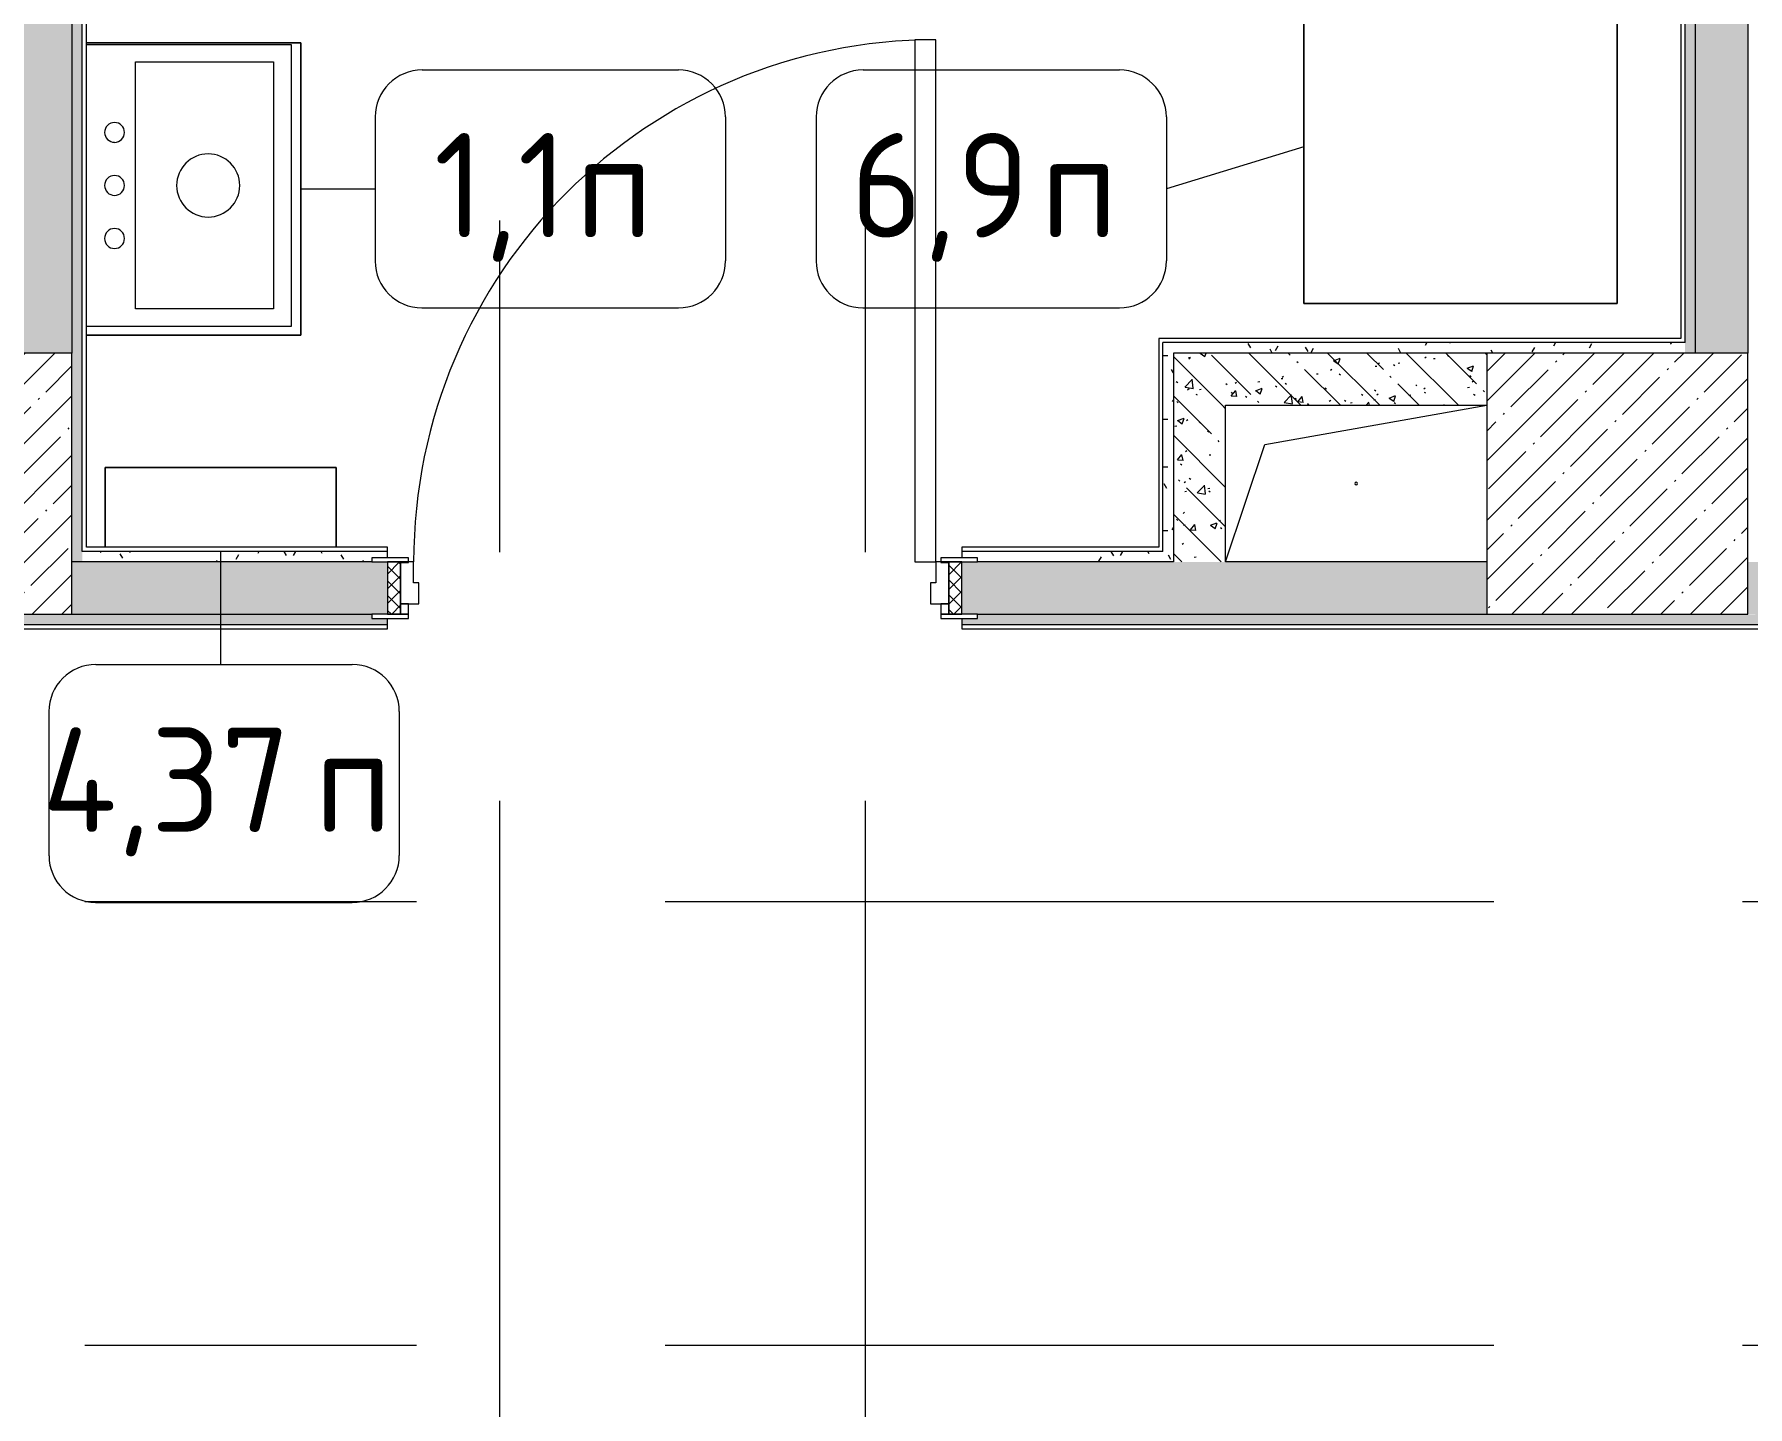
# Model space of a CAD drawing. Header units: millimetres. Extents: x 35840 to 252964, y -8553 to 29000.
# Drawn here: x 73968 to 77250, y 21182 to 23810 of the extents above; entities that cross this region are included whole.
import ezdxf

# ---------------------------------------------------------------- set-up
doc = ezdxf.new("R2010")
doc.units = ezdxf.units.MM
doc.linetypes.add('Осевая', pattern=[3175, 635, -476.25, 1587.5, -476.25])
for name, color, linetype, lineweight in [('A-DOOR', 7, 'Continuous', 9), ('A-DOOR-FRAM-2', 7, 'Continuous', 9), ('A-GENM', 7, 'Continuous', 9), ('A-WALL', 7, 'Continuous', 9), ('I-FURN-IDEN', 7, 'Continuous', 9), ('I-WALL', 7, 'Continuous', 9), ('P-SANR-FIXT', 7, 'Continuous', 9), ('P-SANR-FIXT-2', 7, 'Continuous', 13), ('S-COLS', 7, 'Continuous', 9), ('Оси-2', 7, 'Осевая', 9)]:
    doc.layers.add(name, color=color, linetype=linetype, lineweight=lineweight)
for name, color, linetype, lineweight, true_color in [('A-DOOR-1', 7, 'Continuous', 9, 0xc0c0c0), ('A-DOOR-FRAM-1', 7, 'Continuous', 9, 0xc0c0c0), ('A-WALL-1', 9, 'Continuous', 9, 0x808080), ('A-WALL-FNSH-1', 9, 'Continuous', 9, 0x808080), ('I-FURN-1', 9, 'Continuous', 9, 0x808080)]:
    doc.layers.add(name, color=color, linetype=linetype, lineweight=lineweight, true_color=true_color)
doc.styles.add('GOST Common', font='GOST_Common.ttf', dxfattribs={"height": 200})
pattern_1 = [(135, (600, 0), (-75.43415, -75.43415), [106.68, -17.78, 3.556, -17.78]), (135, (600, 75.39), (-75.43415, -75.43415), []), (50, (600, 0), (127.52922, -11.15758), [13.335, -146.685]), (355, (600, 0), (-24.66966, 133.74002), [10.668, -117.348]), (100.451, (610.63, -0.93), (102.85973, 122.58178), [11.333, -124.663]), (46.184, (600, 35.56), (189.75516, -29.43036), [20.002, -220.027]), (96.636, (615.81, 33.1), (166.1822, 173.1996), [17, -186.995]), (351.184, (600, 35.56), (166.18393, 173.19757), [16.002, -176.022]), (21, (617.78, 26.67), (106.13027, -71.58603), [13.335, -146.685]), (326, (617.78, 26.67), (43.26188, 128.93175), [10.668, -117.348]), (71.451, (626.62, 20.7), (149.39198, 57.34505), [11.333, -124.663]), (37.5, (600, 0), (2.162228, 59.188357), [3.353, -112.573, 3.353, -115.773, -117.792]), (37.5, (600, 0), (2.162228, 59.188357), [-235.052, 3.353, -114.44]), (7.5, (600, 0), (46.773857, 70.126152), [3.353, -64.567, 3.353, -109.906, -44.894]), (7.5, (600, 0), (46.773857, 70.126152), [-181.178, 3.353, -41.542]), (327.5, (560.35, 0), (94.91367, -4.010093), [3.353, -41.097, 3.353, -135.331, -184.023]), (327.5, (560.35, 0), (94.91367, -4.010093), [-183.134, 3.353, -180.67]), (317.5, (542.57, 0), (103.69057, 17.79882), [3.353, -54.432, 3.353, -88.748, -130.683]), (317.5, (542.57, 0), (103.69057, 17.79882), [-149.885, 3.353, -127.33])]
pattern_2 = [(0, (600, 0), (121.92, 30.48), [10.058, -81.382, 10.058, -81.382, -487.68]), (0, (600, 0), (121.92, 30.48), [-182.88, 10.058, -172.822, 10.058, -81.382, -213.36]), (0, (600, 0), (121.92, 30.48), [-457.2, 10.058, -50.902, 10.058, -142.342]), (120, (645.72, 15.24), (-87.356454, 90.345817), [10.058, -81.382, 10.058, -81.382, -487.68]), (120, (645.72, 15.24), (-87.356454, 90.345817), [-182.88, 10.058, -172.822, 10.058, -81.382, -213.36]), (120, (645.72, 15.24), (-87.356454, 90.345817), [-457.2, 10.058, -50.902, 10.058, -142.342]), (240, (660.96, 76.2), (-34.563546, -120.825817), [10.058, -81.382, 10.058, -81.382, -487.68]), (240, (660.96, 76.2), (-34.563546, -120.825817), [-182.88, 10.058, -172.822, 10.058, -81.382, -213.36]), (240, (660.96, 76.2), (-34.563546, -120.825817), [-457.2, 10.058, -50.902, 10.058, -142.342])]

# ---------------------------------------------------------------- blocks, each defined once
blk = doc.blocks.new('110_Дверь_СКБ_1Ст_Внутренняя1 - Д-11 1100x2100h_кладовые _все__ коридор _между помещениями блока столовой__ моечные _все_-32089444-План расстановки мебели и оборудования 1 этажа в осях 12-23')
at = {"layer": 'A-DOOR'}
h = blk.add_hatch(dxfattribs=at)
h.set_pattern_fill('FP_25', color=256, style=0, pattern_type=2)
h.set_pattern_definition([(135, (1751.41, 114.685), (-14.14214, -14.14214), []), (225, (1751.41, 114.685), (14.14214, -14.14214), [])])
h.paths.add_polyline_path([(562.5, -50), (562.5, 50), (537.5, 50), (537.5, -50)])
at = {"layer": 'A-DOOR-FRAM-2'}
h = blk.add_hatch(dxfattribs=at)
h.set_pattern_fill('FP_26', color=256, style=0, pattern_type=2)
h.set_pattern_definition([(45, (-371.384, 114.685), (-14.1421, 14.1421), []), (135, (-371.384, 114.685), (-14.1421, -14.1421), [])])
h.paths.add_polyline_path([(-512.5, -50), (-512.5, 50), (-537.5, 50), (-537.5, -50)])
at = {"layer": 'A-DOOR-1'}
for p, q in [((512.5, 1050), (472.5, 1050)), ((472.5, 1050), (472.5, 50)), ((512.5, 50), (512.5, 1050)), ((472.5, 50), (512.5, 50))]:
    blk.add_line(p, q, dxfattribs=at)
blk.add_arc((512.5, 50), 1000, 90, 180, dxfattribs=at)
at = {"layer": 'A-DOOR-FRAM-1'}
for p, q in [((-497.5, 58), (-567.5, 58)), ((-567.5, 58), (-567.5, 50)), ((-567.5, 50), (-497.5, 50)), ((-512.5, 50), (-537.5, 50)), ((-537.5, 50), (-537.5, -50)), ((-487.5, 50), (-512.5, 50)), ((-512.5, 50), (-512.5, -30)), ((-512.5, -50), (-512.5, 50)), ((-497.5, 50), (-512.5, 50)), ((-512.5, 50), (-512.5, 49)), ((-512.5, 49), (-497.5, 49)), ((-497.5, 50), (-497.5, 58)), ((-497.5, 49), (-497.5, 50)), ((-487.5, 10), (-487.5, 50)), ((512.5, 50), (512.5, 10)), ((537.5, 50), (512.5, 50)), ((592.5, 58), (522.5, 58)), ((522.5, 58), (522.5, 50)), ((537.5, 50), (522.5, 50)), ((522.5, 50), (522.5, 49)), ((522.5, 50), (592.5, 50)), ((522.5, 49), (537.5, 49)), ((537.5, -30), (537.5, 50)), ((562.5, 50), (537.5, 50)), ((537.5, 50), (537.5, -50)), ((537.5, 49), (537.5, 50)), ((562.5, -50), (562.5, 50)), ((592.5, 50), (592.5, 58)), ((-477.5, 10), (-487.5, 10)), ((-477.5, -30), (-477.5, 10)), ((512.5, 10), (502.5, 10)), ((502.5, 10), (502.5, -30)), ((-512.5, -30), (-477.5, -30)), ((-497.5, -30), (-512.5, -30)), ((-512.5, -30), (-512.5, -50)), ((-497.5, -50), (-497.5, -30)), ((502.5, -30), (537.5, -30)), ((537.5, -30), (522.5, -30)), ((522.5, -30), (522.5, -50)), ((537.5, -50), (537.5, -30)), ((-497.5, -50), (-567.5, -50)), ((-567.5, -50), (-567.5, -58)), ((-567.5, -58), (-497.5, -58)), ((-537.5, -50), (-512.5, -50)), ((-512.5, -50), (-497.5, -50)), ((-497.5, -58), (-497.5, -50)), ((522.5, -50), (537.5, -50)), ((592.5, -50), (522.5, -50)), ((522.5, -50), (522.5, -58)), ((522.5, -58), (592.5, -58)), ((537.5, -50), (562.5, -50)), ((592.5, -58), (592.5, -50))]:
    blk.add_line(p, q, dxfattribs=at)
blk = doc.blocks.new('BSC_Колонна _Прямоугольная - 500х500-V23-План расстановки мебели и оборудования 1 этажа в осях 12-23')
at = {"layer": 'S-COLS'}
h = blk.add_hatch(dxfattribs=at)
h.set_pattern_fill('FP_38', color=256, style=0, pattern_type=2)
h.set_pattern_definition([(45, (-76400, -22950), (-57.02463, 57.02463), []), (45, (-76342.975, -22950), (-57.02463, 57.02463), [100.806, -20.161, 3.353, -16.808])])
h.paths.add_polyline_path([(-250, -250), (250, -250), (250, 250), (-250, 250)])
for p, q in [((250, 250), (-250, 250)), ((-250, 250), (-250, -250)), ((250, -250), (250, 250)), ((-250, -250), (250, -250))]:
    blk.add_line(p, q, dxfattribs=at)
blk = doc.blocks.new('BSC_Колонна _Прямоугольная - 500х500-V24-План расстановки мебели и оборудования 1 этажа в осях 12-23')
at = {"layer": 'S-COLS'}
h = blk.add_hatch(dxfattribs=at)
h.set_pattern_fill('FP_41', color=256, style=0, pattern_type=2)
h.set_pattern_definition([(45, (-73190, -22950), (-57.02463, 57.02463), []), (45, (-73132.975, -22950), (-57.02463, 57.02463), [100.806, -20.161, 3.353, -16.808])])
h.paths.add_polyline_path([(-250, -250), (250, -250), (250, 250), (-250, 250)])
for p, q in [((250, 250), (-250, 250)), ((-250, 250), (-250, -250)), ((250, -250), (250, 250)), ((-250, -250), (250, -250))]:
    blk.add_line(p, q, dxfattribs=at)
blk = doc.blocks.new('GM_Отверстие прямоугольное _в плите_ - Отверстие-21610241-План расстановки мебели и оборудования 1 этажа в осях 12-23')
at = {"layer": 'A-GENM'}
for p, q in [((-175, 75), (250, 150)), ((-250, -150), (-175, 75))]:
    blk.add_line(p, q, dxfattribs=at)
for start, end in [(360, 180), (180, 360)]:
    blk.add_arc((0, 0), 2.5, start, end, dxfattribs=at)
blk = doc.blocks.new('Мойка кухонная - Мойка Steel Hammer SH R 5151 GLOWE 2-V167-План расстановки мебели и оборудования 1 этажа в осях 12-23')
at = {"layer": 'P-SANR-FIXT'}
for p, q in [((-270, 400), (270, 400)), ((-270, 8), (-270, 400)), ((270, 400), (270, 8)), ((-236.6, 366.4), (236.1, 366.4)), ((-236.6, 102.3), (-236.6, 366.4)), ((236.1, 366.4), (236.1, 102.3)), ((236.1, 102.3), (-236.6, 102.3))]:
    blk.add_line(p, q, dxfattribs=at)
for centre, radius, start, end in [((0, 241.3), 60.5, 0, 180), ((0, 241.3), 60.5, 180, 0), ((-101.6, 61.9), 19, 90, 180), ((-101.6, 61.9), 19.1, 0, 90), ((0, 61.9), 19, 0, 180), ((101.6, 61.9), 19.1, 0, 180), ((-101.6, 61.9), 19, 180, 270), ((-101.6, 61.9), 19, 270, 0), ((0, 61.9), 19, 180, 0), ((101.6, 61.9), 19.1, 180, 0)]:
    blk.add_arc(centre, radius, start, end, dxfattribs=at)
blk = doc.blocks.new('Холодильник встроенный 1180 мм - 6_9п-25546520-План расстановки мебели и оборудования 1 этажа в осях 12-23')
at = {"layer": 'I-FURN-1'}
for p, q in [((305.1, 329.9), (-294.9, 329.9)), ((-294.9, 329.9), (-294.9, -270.1)), ((-294.9, -270.1), (-294.9, 329.9)), ((-294.9, 329.9), (305.1, 329.9)), ((305.1, -270.1), (305.1, 329.9)), ((305.1, 329.9), (305.1, -270.1)), ((-294.9, -270.1), (305.1, -270.1)), ((305.1, -270.1), (-294.9, -270.1))]:
    blk.add_line(p, q, dxfattribs=at)
blk = doc.blocks.new('Марка_Мебель - В прямоуг_Balcon_Марка-25523697-План расстановки мебели и оборудования 1 этажа в осях 12-23')
at = {"layer": 'I-FURN-IDEN'}
for p, q in [((-2.455, 2.278), (2.455, 2.278)), ((-3.355, 1.378), (-3.355, -1.384)), ((3.355, 1.378), (3.355, -1.378)), ((-2.461, -2.278), (2.455, -2.278))]:
    blk.add_line(p, q, dxfattribs=at)
for centre, radius, start, end in [((-2.455, 1.378), 0.9, 90, 180), ((2.455, 1.378), 0.9, 0, 90), ((-2.461, -1.384), 0.893, 180, 270), ((2.455, -1.378), 0.9, 270, 0)]:
    blk.add_arc(centre, radius, start, end, dxfattribs=at)

msp = doc.modelspace()

# ---------------------------------------------------------------- hatches: boundary and pattern name
at = {"layer": 'I-WALL'}
h = msp.add_hatch(dxfattribs=at)
h.set_pattern_fill('FP_85', color=256, style=0, pattern_type=2)
h.set_pattern_definition(pattern_2)
h.paths.add_polyline_path([(74060, 22800), (74060, 26870), (74040, 26870), (74040, 22800)])
h = msp.add_hatch(dxfattribs=at)
h.set_pattern_fill('FP_22', color=256, style=0, pattern_type=2)
h.set_pattern_definition(pattern_1)
h.paths.add_polyline_path([(74040, 23200), (74040, 26600), (73940, 26600), (73940, 23200), (73949.7, 23200)])
h = msp.add_hatch(dxfattribs=at)
h.set_pattern_fill('FP_22', color=256, style=0, pattern_type=2)
h.set_pattern_definition(pattern_1)
h.paths.add_polyline_path([(77150, 23200), (77250, 23200), (77250, 26600), (77150, 26600), (77150, 23475.8)])
h = msp.add_hatch(dxfattribs=at)
h.set_pattern_fill('FP_85', color=256, style=0, pattern_type=2)
h.set_pattern_definition(pattern_2)
h.paths.add_polyline_path([(77150, 23200), (77150, 26310), (77130, 26310), (77130, 23200)])
h = msp.add_hatch(dxfattribs=at)
h.set_pattern_fill('FP_85', color=256, style=0, pattern_type=2)
h.set_pattern_definition(pattern_2)
h.paths.add_polyline_path([(77130, 23200), (77130, 23220), (76130, 23220), (76130, 23200), (76848.4, 23200)])
h = msp.add_hatch(dxfattribs=at)
h.set_pattern_fill('FP_85', color=256, style=0, pattern_type=2)
h.set_pattern_definition(pattern_2)
h.paths.add_polyline_path([(76150, 22800), (76150, 23200), (76130, 23200), (76130, 22800)])
h = msp.add_hatch(dxfattribs=at)
h.set_pattern_fill('FP_22', color=256, style=0, pattern_type=2)
h.set_pattern_definition(pattern_1)
h.paths.add_polyline_path([(76750, 23100), (76750, 23200), (76150, 23200), (76150, 23100), (76250, 23100)])
h = msp.add_hatch(dxfattribs=at)
h.set_pattern_fill('FP_22', color=256, style=0, pattern_type=2)
h.set_pattern_definition(pattern_1)
h.paths.add_polyline_path([(76250, 22800), (76250, 23100), (76150, 23100), (76150, 22800)])
h = msp.add_hatch(dxfattribs=at)
h.set_pattern_fill('FP_85', color=256, style=0, pattern_type=2)
h.set_pattern_definition(pattern_2)
h.paths.add_polyline_path([(76130, 22800), (76130, 22820), (75744.8, 22820), (75744.8, 22808), (75774.8, 22808), (75774.8, 22800), (76123.7, 22800)])
h.paths.add_polyline_path([(74060, 22800), (74614.8, 22801.1), (74614.8, 22808), (74644.8, 22808), (74644.8, 22820), (74060, 22820)])
h = msp.add_hatch(dxfattribs=at)
h.set_pattern_fill('FP_22', color=256, style=0, pattern_type=2)
h.set_pattern_definition(pattern_1)
h.paths.add_polyline_path([(82430, 22700), (82430, 22800), (82200, 22800), (82200, 22798), (82230, 22798), (82230, 22790), (82200, 22790), (82200, 22710), (82230, 22710), (82230, 22702), (82200, 22702), (82200, 22700), (82330, 22700)])
h.paths.add_polyline_path([(81250, 22700), (81250, 22702), (81220, 22702), (81220, 22710), (81250, 22710), (81250, 22790), (81220, 22790), (81220, 22798), (81250, 22798), (81250, 22800), (81150, 22800), (81150, 22700), (81220, 22700)])
h.paths.add_polyline_path([(80471.7, 22700), (80650, 22700), (80650, 22800), (78450, 22800), (78450, 22700), (79022.4, 22700)])
h.paths.add_polyline_path([(77350, 22700), (77350, 22800), (77250, 22800), (77250, 22700), (77320, 22700)])
h.paths.add_polyline_path([(76750, 22700), (76750, 22800), (75744.8, 22800), (75744.8, 22700), (76123.7, 22700)])
h.paths.add_polyline_path([(74644.8, 22700), (74644.8, 22800), (74040, 22800), (74040, 22700), (74614.8, 22700)])
h.paths.add_polyline_path([(73540, 22700), (73540, 22800), (70810, 22800), (70810, 22700), (73225, 22700)])
h.paths.add_polyline_path([(70240, 22700), (70310, 22700), (70310, 22800), (70210, 22800), (70210, 22700)])
h.paths.add_polyline_path([(69080, 22700), (69110, 22700), (69110, 22800), (68310, 22800), (68310, 22700), (68877, 22700)])
h = msp.add_hatch(dxfattribs=at)
h.set_pattern_fill('FP_85', color=256, style=0, pattern_type=2)
h.set_pattern_definition(pattern_2)
h.paths.add_polyline_path([(82310, 22680), (82330, 22680), (82330, 22700), (82200, 22700), (82200, 22680)])
h.paths.add_polyline_path([(81250, 22680), (81250, 22700), (78480, 22699.8), (78480, 22692), (78450, 22692), (78450, 22680), (80471.7, 22680)])
h.paths.add_polyline_path([(77350, 22680), (77350, 22692), (77320, 22692), (77320, 22700), (75774.8, 22699.6), (75774.8, 22692), (75744.8, 22692), (75744.8, 22680), (76848.4, 22680)])
h.paths.add_polyline_path([(74644.8, 22680), (74644.8, 22692), (74614.8, 22692), (74614.8, 22700), (70240, 22699.9), (70240, 22692), (70210, 22692), (70210, 22680), (73949.7, 22680)])
h.paths.add_polyline_path([(69110, 22680), (69110, 22692), (69080, 22692), (69080, 22700), (68310, 22700), (68310, 22680), (69080, 22680)])

# ---------------------------------------------------------------- linework, layer by layer
at = {"layer": 'A-WALL'}
for p, q in [((74060, 22820), (74060, 26870)), ((77130, 23220), (77130, 26310)), ((77130, 23220), (76130, 23220)), ((76130, 22820), (76130, 23220)), ((74644.8, 22820), (74060, 22820)), ((76130, 22820), (75744.8, 22820))]:
    msp.add_line(p, q, dxfattribs=at)
at = {"layer": 'A-WALL-1'}
for p, q in [((77250, 27100), (77250, 23200)), ((74040, 26870), (74040, 23200)), ((77150, 23200), (77150, 26600)), ((76750, 23200), (76150, 23200)), ((76150, 23200), (76150, 22800)), ((76250, 23100), (76750, 23100)), ((76250, 22800), (76250, 23100)), ((74644.8, 22808), (74644.8, 22820)), ((75744.8, 22820), (75744.8, 22808)), ((74614.8, 22800), (74040, 22800)), ((76150, 22800), (75774.8, 22800)), ((76750, 22800), (76250, 22800)), ((70210, 22680), (74644.8, 22680)), ((74040, 22700), (74614.8, 22700)), ((74644.8, 22680), (74644.8, 22692)), ((75744.8, 22692), (75744.8, 22680)), ((75744.8, 22680), (77350, 22680)), ((75774.8, 22700), (76750, 22700))]:
    msp.add_line(p, q, dxfattribs=at)
at = {"layer": 'A-WALL-FNSH-1'}
for p, q in [((74068, 22828), (74068, 26852)), ((77122, 26302), (77122, 23228)), ((76122, 23228), (76122, 22828)), ((77122, 23228), (76122, 23228)), ((74644.8, 22828), (74068, 22828)), ((74644.8, 22820), (74644.8, 22828)), ((76122, 22828), (75744.8, 22828)), ((75744.8, 22828), (75744.8, 22820)), ((74644.8, 22672), (74644.8, 22680)), ((75744.8, 22680), (75744.8, 22672)), ((70210, 22672), (74644.8, 22672)), ((75744.8, 22672), (77350, 22672))]:
    msp.add_line(p, q, dxfattribs=at)
at = {"layer": 'I-FURN-1'}
for p, q in [((74478.6, 23794.4), (74068, 23794.4)), ((74068, 23794.4), (74478.6, 23794.4)), ((74478.6, 23234.2), (74478.6, 23794.4)), ((74478.6, 23794.4), (74478.6, 23234.2)), ((74068, 23234.2), (74478.6, 23234.2)), ((74478.6, 23234.2), (74068, 23234.2)), ((74103.8, 22980.7), (74103.8, 22828)), ((74546.2, 22980.7), (74103.8, 22980.7)), ((74103.8, 22980.7), (74546.2, 22980.7)), ((74103.8, 22828), (74103.8, 22980.7)), ((74546.2, 22828), (74546.2, 22980.7)), ((74546.2, 22980.7), (74546.2, 22828))]:
    msp.add_line(p, q, dxfattribs=at)
at = {"layer": 'I-FURN-IDEN'}
for p, q in [((76399.9, 23594.9), (76136.6, 23514.3)), ((74478.6, 23514.3), (74621.2, 23514.3)), ((74325, 22819.3), (74325, 22603.5))]:
    msp.add_line(p, q, dxfattribs=at)
at = {"layer": 'Оси-2'}
for p, q in [((75560, 593.7), (75560, 25078.1)), ((74860, 593.7), (74860, 24898.1)), ((39140.1, 22150), (82060, 22150)), ((39140.1, 21300), (82060, 21300))]:
    msp.add_line(p, q, dxfattribs=at)

# ---------------------------------------------------------------- block references
at = {"layer": 'A-DOOR-1'}
msp.add_blockref('110_Дверь_СКБ_1Ст_Внутренняя1 - Д-11 1100x2100h_кладовые _все__ коридор _между помещениями блока столовой__ моечные _все_-32089444-План расстановки мебели и оборудования 1 этажа в осях 12-23', (75182.3, 22750), dxfattribs=at)
at = {"layer": 'A-GENM'}
msp.add_blockref('GM_Отверстие прямоугольное _в плите_ - Отверстие-21610241-План расстановки мебели и оборудования 1 этажа в осях 12-23', (76500, 22950), dxfattribs=at)
at = {"layer": 'I-FURN-1', "rotation": 270.0000000000001}
msp.add_blockref('Холодильник встроенный 1180 мм - 6_9п-25546520-План расстановки мебели и оборудования 1 этажа в осях 12-23', (76670, 23600), dxfattribs=at)
at = {"layer": 'I-FURN-IDEN', "xscale": 99.99999999999993, "yscale": 99.99999999999993, "zscale": 99.99999999999993}
for p in [(74956.6, 23514.3), (75801.1, 23514.3), (74331.8, 22375.8)]:
    msp.add_blockref('Марка_Мебель - В прямоуг_Balcon_Марка-25523697-План расстановки мебели и оборудования 1 этажа в осях 12-23', p, dxfattribs=at)
at = {"layer": 'P-SANR-FIXT-2', "rotation": 270.0000000000006}
msp.add_blockref('Мойка кухонная - Мойка Steel Hammer SH R 5151 GLOWE 2-V167-План расстановки мебели и оборудования 1 этажа в осях 12-23', (74060, 23521), dxfattribs=at)
at = {"layer": 'S-COLS'}
for name, p in [('BSC_Колонна _Прямоугольная - 500х500-V24-План расстановки мебели и оборудования 1 этажа в осях 12-23', (73790, 22950)), ('BSC_Колонна _Прямоугольная - 500х500-V23-План расстановки мебели и оборудования 1 этажа в осях 12-23', (77000, 22950))]:
    msp.add_blockref(name, p, dxfattribs=at)

# ---------------------------------------------------------------- texts
at = {"layer": 'I-FURN-IDEN', "char_height": 200, "attachment_point": 1, "style": 'GOST Common'}
for s, insert, width in [('1,1', (74733.6, 23621.4), 328.692), ('6,9', (75531.6, 23621.4), 440.928), ('\\fGOST Common|b0|i0|c204|p34|;п', (75004.8, 23621.4), 176.371), ('\\fGOST Common|b0|i0|c204|p34|;п', (75895.4, 23621.4), 176.371), ('4,37', (73982.8, 22482.8), 633.333), ('\\fGOST Common|b0|i0|c204|p34|;п', (74505.3, 22482.8), 176.371)]:
    msp.add_mtext(s, dxfattribs=dict(at, insert=insert, width=width))

doc.saveas('drawing.dxf')
